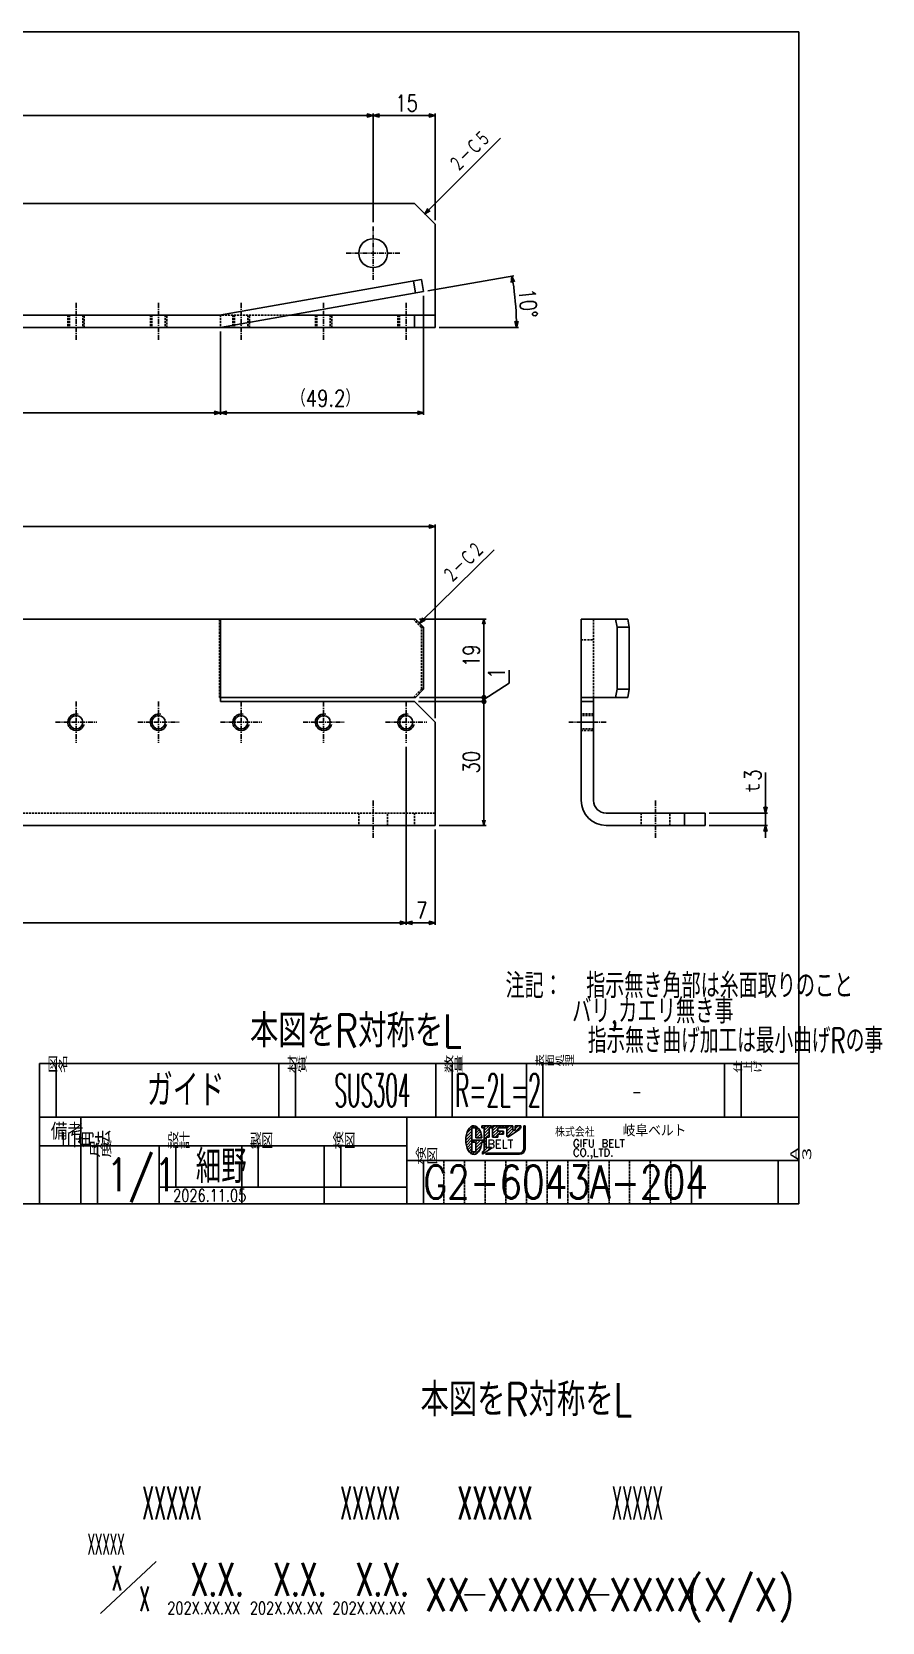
# Model space of a CAD drawing. Extents: x -24 to 403, y -193 to 192.
# Drawn here: x 197.3 to 403.4, y -193.1 to 192.3 of the extents above; entities that cross this region are included whole.
import ezdxf

# ---------------------------------------------------------------- set-up
doc = ezdxf.new("R2010")
doc.units = 0
doc.header["$LTSCALE"] = 0.03865
for name, pattern in [('CENTER', [50.8, 31.75, -6.35, 6.35, -6.35]), ('DASHED', [19.05, 12.7, -6.35]), ('HIDDEN', [9.525, 6.35, -3.175])]:
    doc.linetypes.add(name, pattern=pattern)
doc.layers.get('0').update_dxf_attribs({"linetype": 'CONTINUOUS'})
doc.layers.get('DEFPOINTS').update_dxf_attribs({"linetype": 'CONTINUOUS'})
doc.layers.add('NOLAYERNAME_001', color=7, linetype='CONTINUOUS')
doc.styles.add('_STANDARD', font='txt', dxfattribs={"bigfont": '@extfont2'})
doc.styles.get("Standard").update_dxf_attribs({"font": 'txt', "bigfont": 'extfont2'})
doc.dimstyles.get("Standard").update_dxf_attribs({"dimtxt": 2.5, "dimasz": 2.5, "dimexe": 1.25, "dimexo": 0.625, "dimtad": 1, "dimcen": 2.5, "dimazin": 3, "dimtfac": 1, "dimtmove": 0, "dimatfit": 3})

# ---------------------------------------------------------------- blocks, each defined once
blk = doc.blocks.new('_OPEN30')
at = {"color": 0, "linetype": 'BYBLOCK'}
for p, q in [((-1, 0.267949), (0, 0)), ((0, 0), (-1, -0.267949)), ((0, 0), (-1, 0))]:
    blk.add_line(p, q, dxfattribs=at)
blk = doc.blocks.new('*D41')
at = {"layer": 'DEFPOINTS', "color": 0}
for p in [(288, 20), (295, 0), (288, -23.62)]:
    blk.add_point(p, dxfattribs=at)
at = {"layer": 'NOLAYERNAME_001', "color": 0, "linetype": 'CONTINUOUS'}
for p, q in [((288, 19), (288, -24.12)), ((295, -1), (295, -24.12)), ((293.5, -23.62), (289.5, -23.62))]:
    blk.add_line(p, q, dxfattribs=at)
at = {"layer": 'NOLAYERNAME_001', "color": 0, "xscale": 1.5, "yscale": 1.5, "zscale": 1.5, "rotation": 180}
blk.add_blockref('_OPEN30', (288, -23.62), dxfattribs=at)
at = {"layer": 'NOLAYERNAME_001', "color": 0, "xscale": 1.5, "yscale": 1.5, "zscale": 1.5}
blk.add_blockref('_OPEN30', (295, -23.62), dxfattribs=at)
at = {"layer": 'NOLAYERNAME_001', "color": 104, "linetype": 'CONTINUOUS', "width": 0.8}
blk.add_text('7', height=4, dxfattribs=at).set_placement((290.43, -22.59))
blk = doc.blocks.new('*D42')
at = {"layer": 'DEFPOINTS', "color": 0}
for p in [(8, 20), (288, 20), (8, -23.62)]:
    blk.add_point(p, dxfattribs=at)
at = {"layer": 'NOLAYERNAME_001', "color": 0, "linetype": 'CONTINUOUS'}
for p, q in [((8, 19), (8, -24.12)), ((288, 19), (288, -24.12)), ((286.5, -23.62), (9.5, -23.62))]:
    blk.add_line(p, q, dxfattribs=at)
at = {"layer": 'NOLAYERNAME_001', "color": 0, "xscale": 1.5, "yscale": 1.5, "zscale": 1.5, "rotation": 180}
blk.add_blockref('_OPEN30', (8, -23.62), dxfattribs=at)
at = {"layer": 'NOLAYERNAME_001', "color": 0, "xscale": 1.5, "yscale": 1.5, "zscale": 1.5}
blk.add_blockref('_OPEN30', (288, -23.62), dxfattribs=at)
at = {"layer": 'NOLAYERNAME_001', "color": 104, "linetype": 'CONTINUOUS', "width": 0.8}
blk.add_text('Ｐ20ｘ14＝280', height=4, dxfattribs=at).set_placement((134.4, -22.53))
blk = doc.blocks.new('*D45')
at = {"layer": 'DEFPOINTS', "color": 0}
for p in [(0, 72.44), (0, 45), (295, 25)]:
    blk.add_point(p, dxfattribs=at)
at = {"layer": 'NOLAYERNAME_001', "color": 0, "linetype": 'CONTINUOUS'}
for p, q in [((0, 46), (0, 72.94)), ((293.5, 72.44), (1.5, 72.44)), ((295, 26), (295, 72.94))]:
    blk.add_line(p, q, dxfattribs=at)
at = {"layer": 'NOLAYERNAME_001', "color": 0, "xscale": 1.5, "yscale": 1.5, "zscale": 1.5, "rotation": 180}
blk.add_blockref('_OPEN30', (0, 72.44), dxfattribs=at)
at = {"layer": 'NOLAYERNAME_001', "color": 0, "xscale": 1.5, "yscale": 1.5, "zscale": 1.5}
blk.add_blockref('_OPEN30', (295, 72.44), dxfattribs=at)
at = {"layer": 'NOLAYERNAME_001', "color": 104, "linetype": 'CONTINUOUS', "width": 0.8}
blk.add_text('295', height=4, dxfattribs=at).set_placement((143.23, 73.48))
blk = doc.blocks.new('DIM_0002')
at = {"layer": 'NOLAYERNAME_001', "color": 1, "linetype": 'CONTINUOUS'}
blk.add_line((0, 0), (18.08, 17.81), dxfattribs=at)
blk.add_lwpolyline([(1.35, 0.77), (0, 0), (0.79, 1.34)], dxfattribs=at)
at = {"layer": 'NOLAYERNAME_001', "color": 104, "linetype": 'CONTINUOUS', "width": 0.666667}
blk.add_text('２－Ｃ２', height=4, rotation=44.5615, dxfattribs=at).set_placement((7.91, 9.19))
blk = doc.blocks.new('_DOT')
at = {"color": 0, "linetype": 'BYBLOCK'}
blk.add_line((-0.5, 0), (-1, 0), dxfattribs=at)
at = {"color": 0, "linetype": 'BYBLOCK', "const_width": 0.5}
blk.add_lwpolyline([(-0.25, 0, 1), (0.25, 0, 1)], format="xyb", close=True, dxfattribs=at)
blk = doc.blocks.new('*D52')
at = {"layer": 'DEFPOINTS', "color": 0}
for p in [(290.27, 31), (290, 30), (306.85, 30)]:
    blk.add_point(p, dxfattribs=at)
at = {"layer": 'NOLAYERNAME_001', "color": 0, "linetype": 'CONTINUOUS'}
for p, q in [((312.94, 37.59), (312.94, 34.5)), ((291.27, 31), (307.35, 31)), ((312.94, 34.5), (306.85, 30.5)), ((306.85, 32), (306.85, 33)), ((306.85, 31), (306.85, 30)), ((291, 30), (307.35, 30)), ((306.85, 29), (306.85, 28))]:
    blk.add_line(p, q, dxfattribs=at)
at = {"layer": 'NOLAYERNAME_001', "color": 0}
for p, rotation in [((306.85, 31), 270), ((306.85, 30), 90)]:
    blk.add_blockref('_DOT', p, dxfattribs=dict(at, rotation=rotation))
at = {"layer": 'NOLAYERNAME_001', "color": 104, "linetype": 'CONTINUOUS', "width": 0.8}
blk.add_text('1', height=4, rotation=90, dxfattribs=at).set_placement((311.89, 35.51))
blk = doc.blocks.new('*D53')
at = {"layer": 'DEFPOINTS', "color": 0}
for p in [(290.27, 50), (290.27, 31), (306.85, 31)]:
    blk.add_point(p, dxfattribs=at)
at = {"layer": 'NOLAYERNAME_001', "color": 0, "linetype": 'CONTINUOUS'}
for p, q in [((291.27, 50), (307.35, 50)), ((306.85, 48.75), (306.85, 32.25)), ((291.27, 31), (307.35, 31))]:
    blk.add_line(p, q, dxfattribs=at)
at = {"layer": 'NOLAYERNAME_001', "color": 0, "xscale": 1.25, "yscale": 1.25, "zscale": 1.25}
for name, p, rotation in [('_OPEN30', (306.85, 50), 90), ('_DOT', (306.85, 31), 270)]:
    blk.add_blockref(name, p, dxfattribs=dict(at, rotation=rotation))
at = {"layer": 'NOLAYERNAME_001', "color": 104, "linetype": 'CONTINUOUS', "width": 0.8}
blk.add_text('19', height=4, rotation=90, dxfattribs=at).set_placement((305.81, 38.37))
blk = doc.blocks.new('*D54')
at = {"layer": 'DEFPOINTS', "color": 0}
for p in [(290, 30), (295, 0), (306.85, 0)]:
    blk.add_point(p, dxfattribs=at)
at = {"layer": 'NOLAYERNAME_001', "color": 0, "linetype": 'CONTINUOUS'}
for p, q in [((291, 30), (307.35, 30)), ((306.85, 28.75), (306.85, 1.25)), ((296, 0), (307.35, 0))]:
    blk.add_line(p, q, dxfattribs=at)
at = {"layer": 'NOLAYERNAME_001', "color": 0, "xscale": 1.25, "yscale": 1.25, "zscale": 1.25}
for name, p, rotation in [('_DOT', (306.85, 30), 90), ('_OPEN30', (306.85, 0), 270)]:
    blk.add_blockref(name, p, dxfattribs=dict(at, rotation=rotation))
at = {"layer": 'NOLAYERNAME_001', "color": 104, "linetype": 'CONTINUOUS', "width": 0.8}
blk.add_text('30', height=4, rotation=90, dxfattribs=at).set_placement((305.81, 12.6))
blk = doc.blocks.new('JZB_0020')
at = {"layer": 'NOLAYERNAME_001', "color": 1, "linetype": 'CENTER'}
for p, q in [((5, 10), (5, 0)), ((0, 5), (10, 5))]:
    blk.add_line(p, q, dxfattribs=at)
at = {"layer": 'NOLAYERNAME_001', "color": 8, "linetype": 'CONTINUOUS'}
blk.add_circle((5, 5), 1.62, dxfattribs=at)
blk.add_arc((5, 5), 2, 75, 345, dxfattribs=at)
blk = doc.blocks.new('JZB_0021')
at = {"layer": 'NOLAYERNAME_001', "color": 1, "linetype": 'CENTER'}
for p, q in [((5, 10), (5, 0)), ((0, 5), (10, 5))]:
    blk.add_line(p, q, dxfattribs=at)
at = {"layer": 'NOLAYERNAME_001', "color": 8, "linetype": 'CONTINUOUS'}
blk.add_circle((5, 5), 1.62, dxfattribs=at)
blk.add_arc((5, 5), 2, 75, 345, dxfattribs=at)
blk = doc.blocks.new('JZB_0022')
at = {"layer": 'NOLAYERNAME_001', "color": 1, "linetype": 'CENTER'}
for p, q in [((5, 10), (5, 0)), ((0, 5), (10, 5))]:
    blk.add_line(p, q, dxfattribs=at)
at = {"layer": 'NOLAYERNAME_001', "color": 8, "linetype": 'CONTINUOUS'}
blk.add_circle((5, 5), 1.62, dxfattribs=at)
blk.add_arc((5, 5), 2, 75, 345, dxfattribs=at)
blk = doc.blocks.new('JZB_0023')
at = {"layer": 'NOLAYERNAME_001', "color": 1, "linetype": 'CENTER'}
for p, q in [((5, 10), (5, 0)), ((0, 5), (10, 5))]:
    blk.add_line(p, q, dxfattribs=at)
at = {"layer": 'NOLAYERNAME_001', "color": 8, "linetype": 'CONTINUOUS'}
blk.add_circle((5, 5), 1.62, dxfattribs=at)
blk.add_arc((5, 5), 2, 75, 345, dxfattribs=at)
blk = doc.blocks.new('JZB_0024')
at = {"layer": 'NOLAYERNAME_001', "color": 1, "linetype": 'CENTER'}
for p, q in [((5, 10), (5, 0)), ((0, 5), (10, 5))]:
    blk.add_line(p, q, dxfattribs=at)
at = {"layer": 'NOLAYERNAME_001', "color": 8, "linetype": 'CONTINUOUS'}
blk.add_circle((5, 5), 1.62, dxfattribs=at)
blk.add_arc((5, 5), 2, 75, 345, dxfattribs=at)
blk = doc.blocks.new('JZB_0035')
at = {"layer": 'NOLAYERNAME_001', "color": 1, "linetype": 'CENTER'}
blk.add_line((3.5, 9), (3.5, 0), dxfattribs=at)
at = {"layer": 'NOLAYERNAME_001', "color": 8, "linetype": 'DASHED'}
for p, q in [((0, 6), (0, 3)), ((7, 3), (7, 6))]:
    blk.add_line(p, q, dxfattribs=at)
blk = doc.blocks.new('*D55')
at = {"layer": 'DEFPOINTS', "color": 0}
for p in [(0, 120.68), (243, 120.68), (0, 100)]:
    blk.add_point(p, dxfattribs=at)
at = {"layer": 'NOLAYERNAME_001', "color": 0, "linetype": 'CONTINUOUS'}
for p, q in [((0, 119.68), (0, 99.5)), ((243, 119.68), (243, 99.5)), ((241.5, 100), (1.5, 100))]:
    blk.add_line(p, q, dxfattribs=at)
at = {"layer": 'NOLAYERNAME_001', "color": 0, "xscale": 1.5, "yscale": 1.5, "zscale": 1.5, "rotation": 180}
blk.add_blockref('_OPEN30', (0, 100), dxfattribs=at)
at = {"layer": 'NOLAYERNAME_001', "color": 0, "xscale": 1.5, "yscale": 1.5, "zscale": 1.5}
blk.add_blockref('_OPEN30', (243, 100), dxfattribs=at)
at = {"layer": 'NOLAYERNAME_001', "color": 104, "linetype": 'CONTINUOUS', "width": 0.8}
blk.add_text('243', height=4, dxfattribs=at).set_placement((117.23, 101.09))
blk = doc.blocks.new('*D57')
at = {"layer": 'DEFPOINTS', "color": 0}
for p in [(292.24, 129.36), (243, 120.68), (243, 100)]:
    blk.add_point(p, dxfattribs=at)
at = {"layer": 'NOLAYERNAME_001', "color": 0, "linetype": 'CONTINUOUS'}
for p, q in [((292.24, 128.36), (292.24, 99.5)), ((243, 119.68), (243, 99.5)), ((290.74, 100), (244.5, 100))]:
    blk.add_line(p, q, dxfattribs=at)
at = {"layer": 'NOLAYERNAME_001', "color": 0, "xscale": 1.5, "yscale": 1.5, "zscale": 1.5, "rotation": 180}
blk.add_blockref('_OPEN30', (243, 100), dxfattribs=at)
at = {"layer": 'NOLAYERNAME_001', "color": 0, "xscale": 1.5, "yscale": 1.5, "zscale": 1.5}
blk.add_blockref('_OPEN30', (292.24, 100), dxfattribs=at)
at = {"layer": 'NOLAYERNAME_001', "color": 104, "linetype": 'CONTINUOUS', "width": 0.8}
blk.add_text('（49.2）', height=4, dxfattribs=at).set_placement((260.15, 101.5))
blk = doc.blocks.new('*D58')
at = {"layer": 'DEFPOINTS', "color": 0}
for p in [(292.14, 129.34), (292.24, 129.36), (314.61, 124.85), (294.9, 120.68), (295, 120.68)]:
    blk.add_point(p, dxfattribs=at)
at = {"layer": 'NOLAYERNAME_001', "color": 0, "linetype": 'CONTINUOUS'}
for p, q in [((293.23, 129.53), (314.13, 133.22)), ((296, 120.68), (315.23, 120.68))]:
    blk.add_line(p, q, dxfattribs=at)
blk.add_arc((243, 120.68), 71.73, 1.1982, 8.8018, dxfattribs=at)
at = {"layer": 'NOLAYERNAME_001', "color": 0, "xscale": 1.5, "yscale": 1.5, "zscale": 1.5}
for p, rotation in [((313.64, 133.13), 99.40090629429494), ((314.73, 120.68), 270.5990937057059)]:
    blk.add_blockref('_OPEN30', p, dxfattribs=dict(at, rotation=rotation))
at = {"layer": 'NOLAYERNAME_001', "color": 104, "linetype": 'CONTINUOUS', "width": 0.8}
blk.add_text('10°', height=4, rotation=275, dxfattribs=at).set_placement((315.25, 129.94))
blk = doc.blocks.new('DIM_0003')
at = {"layer": 'NOLAYERNAME_001', "color": 1, "linetype": 'CONTINUOUS'}
blk.add_line((0, 0), (18.35, 18.35), dxfattribs=at)
blk.add_lwpolyline([(1.34, 0.78), (0, 0), (0.78, 1.34)], dxfattribs=at)
at = {"layer": 'NOLAYERNAME_001', "color": 104, "linetype": 'CONTINUOUS', "width": 0.666667}
blk.add_text('２－Ｃ５', height=4, rotation=45, dxfattribs=at).set_placement((8.24, 9.65))
blk = doc.blocks.new('*D63')
at = {"layer": 'DEFPOINTS', "color": 0}
for p in [(15, 172), (15, 145.18), (280, 145.18)]:
    blk.add_point(p, dxfattribs=at)
at = {"layer": 'NOLAYERNAME_001', "color": 0, "linetype": 'CONTINUOUS'}
for p, q in [((15, 146.18), (15, 172.5)), ((278.5, 172), (16.5, 172)), ((280, 146.18), (280, 172.5))]:
    blk.add_line(p, q, dxfattribs=at)
at = {"layer": 'NOLAYERNAME_001', "color": 0, "xscale": 1.5, "yscale": 1.5, "zscale": 1.5, "rotation": 180}
blk.add_blockref('_OPEN30', (15, 172), dxfattribs=at)
at = {"layer": 'NOLAYERNAME_001', "color": 0, "xscale": 1.5, "yscale": 1.5, "zscale": 1.5}
blk.add_blockref('_OPEN30', (280, 172), dxfattribs=at)
at = {"layer": 'NOLAYERNAME_001', "color": 104, "linetype": 'CONTINUOUS', "width": 0.8}
blk.add_text('265', height=4, dxfattribs=at).set_placement((143.23, 173.04))
blk = doc.blocks.new('*D64')
at = {"layer": 'DEFPOINTS', "color": 0}
for p in [(280, 172), (280, 145.18), (295, 145.68)]:
    blk.add_point(p, dxfattribs=at)
at = {"layer": 'NOLAYERNAME_001', "color": 0, "linetype": 'CONTINUOUS'}
for p, q in [((280, 146.18), (280, 172.5)), ((293.5, 172), (281.5, 172)), ((295, 146.68), (295, 172.5))]:
    blk.add_line(p, q, dxfattribs=at)
at = {"layer": 'NOLAYERNAME_001', "color": 0, "xscale": 1.5, "yscale": 1.5, "zscale": 1.5, "rotation": 180}
blk.add_blockref('_OPEN30', (280, 172), dxfattribs=at)
at = {"layer": 'NOLAYERNAME_001', "color": 0, "xscale": 1.5, "yscale": 1.5, "zscale": 1.5}
blk.add_blockref('_OPEN30', (295, 172), dxfattribs=at)
at = {"layer": 'NOLAYERNAME_001', "color": 104, "linetype": 'CONTINUOUS', "width": 0.8}
blk.add_text('15', height=4, dxfattribs=at).set_placement((285.37, 173.04))
blk = doc.blocks.new('JZB_0003')
at = {"layer": 'NOLAYERNAME_001', "color": 1, "linetype": 'CENTER'}
blk.add_line((2, 9), (2, 0), dxfattribs=at)
at = {"layer": 'NOLAYERNAME_001', "color": 8, "linetype": 'DASHED'}
for p, q in [((0, 6), (0, 3)), ((0.38, 6), (0.38, 3))]:
    blk.add_line(p, q, dxfattribs=at)
blk = doc.blocks.new('JZB_0004')
at = {"layer": 'NOLAYERNAME_001', "color": 1, "linetype": 'CENTER'}
blk.add_line((2, 9), (2, 0), dxfattribs=at)
at = {"layer": 'NOLAYERNAME_001', "color": 8, "linetype": 'DASHED'}
for p, q in [((0, 6), (0, 3)), ((0.38, 6), (0.38, 3)), ((3.62, 6), (3.62, 3)), ((4, 3), (4, 6))]:
    blk.add_line(p, q, dxfattribs=at)
blk = doc.blocks.new('JZB_0005')
at = {"layer": 'NOLAYERNAME_001', "color": 1, "linetype": 'CENTER'}
blk.add_line((2, 9), (2, 0), dxfattribs=at)
at = {"layer": 'NOLAYERNAME_001', "color": 8, "linetype": 'DASHED'}
for p, q in [((0, 6), (0, 3)), ((0.38, 6), (0.38, 3)), ((3.62, 6), (3.62, 3)), ((4, 3), (4, 6))]:
    blk.add_line(p, q, dxfattribs=at)
blk = doc.blocks.new('JZB_0006')
at = {"layer": 'NOLAYERNAME_001', "color": 1, "linetype": 'CENTER'}
blk.add_line((2, 9), (2, 0), dxfattribs=at)
at = {"layer": 'NOLAYERNAME_001', "color": 8, "linetype": 'DASHED'}
for p, q in [((0, 6), (0, 3)), ((0.38, 6), (0.38, 3)), ((3.62, 6), (3.62, 3)), ((4, 3), (4, 6))]:
    blk.add_line(p, q, dxfattribs=at)
blk = doc.blocks.new('JZB_0007')
at = {"layer": 'NOLAYERNAME_001', "color": 1, "linetype": 'CENTER'}
blk.add_line((2, 9), (2, 0), dxfattribs=at)
at = {"layer": 'NOLAYERNAME_001', "color": 8, "linetype": 'DASHED'}
for p, q in [((0, 6), (0, 3)), ((0.38, 6), (0.38, 3)), ((3.62, 6), (3.62, 3)), ((4, 3), (4, 6))]:
    blk.add_line(p, q, dxfattribs=at)
blk = doc.blocks.new('JZB_0018')
at = {"layer": 'NOLAYERNAME_001', "color": 1, "linetype": 'CENTER'}
for p, q in [((6.5, 13), (6.5, 0)), ((0, 6.5), (13, 6.5))]:
    blk.add_line(p, q, dxfattribs=at)
at = {"layer": 'NOLAYERNAME_001', "color": 8, "linetype": 'CONTINUOUS'}
blk.add_circle((6.5, 6.5), 3.5, dxfattribs=at)
blk = doc.blocks.new('*D65')
at = {"layer": 'DEFPOINTS', "color": 0}
for p in [(360.44, 3), (375.08, 3), (360.44, 0)]:
    blk.add_point(p, dxfattribs=at)
at = {"layer": 'NOLAYERNAME_001', "color": 0, "linetype": 'CONTINUOUS'}
for p, q in [((375.08, 3), (375.08, 12.8)), ((375.08, 4.5), (375.08, 6)), ((361.44, 3), (375.58, 3)), ((375.08, 0), (375.08, 3)), ((361.44, 0), (375.58, 0)), ((375.08, -1.5), (375.08, -3))]:
    blk.add_line(p, q, dxfattribs=at)
at = {"layer": 'NOLAYERNAME_001', "color": 0, "xscale": 1.5, "yscale": 1.5, "zscale": 1.5}
for p, rotation in [((375.08, 3), 270), ((375.08, 0), 90)]:
    blk.add_blockref('_OPEN30', p, dxfattribs=dict(at, rotation=rotation))
at = {"layer": 'NOLAYERNAME_001', "color": 104, "linetype": 'CONTINUOUS', "width": 0.8}
blk.add_text('ｔ3', height=4, rotation=90, dxfattribs=at).set_placement((374.04, 7.3))
blk = doc.blocks.new('JZB_0037')
at = {"layer": 'NOLAYERNAME_001', "color": 8, "linetype": 'DASHED'}
for p, q in [((6, 4), (3, 4)), ((6, 3.62), (3, 3.62)), ((6, 0.38), (3, 0.38)), ((3, 0), (6, 0))]:
    blk.add_line(p, q, dxfattribs=at)
at = {"layer": 'NOLAYERNAME_001', "color": 1, "linetype": 'CENTER'}
blk.add_line((9, 2), (0, 2), dxfattribs=at)
blk = doc.blocks.new('JZB_0038')
at = {"layer": 'NOLAYERNAME_001', "color": 1, "linetype": 'CENTER'}
blk.add_line((3.5, 9), (3.5, 0), dxfattribs=at)
at = {"layer": 'NOLAYERNAME_001', "color": 8, "linetype": 'DASHED'}
for p, q in [((0, 6), (0, 3)), ((7, 3), (7, 6))]:
    blk.add_line(p, q, dxfattribs=at)
blk = doc.blocks.new('JZB_0001')
at = {"layer": 'NOLAYERNAME_001', "color": 104, "linetype": 'CONTINUOUS'}
for s, height, width, p in [('ガイド', 8, 0.711111, (15.52, 23)), ('SUS304', 8, 0.438857, (60.97, 23)), ('R=2L=2', 8, 0.466667, (90.26, 23)), ('-', 8, 0.27, (133.03, 23)), ('-', 5, 0.315, (0, 14.5)), ('1/1', 8, 0.801784, (5.65, 2.5)), ('細野', 8, 0.7, (27.35, 4.5)), ('G2-6043A-204', 8, 0.801784, (82.5, 0.75)), ('2026.11.05', 3, 0.766131, (21.86, 0))]:
    blk.add_text(s, height=height, dxfattribs=dict(at, width=width)).set_placement(p)
blk = doc.blocks.new('*X66')
at = {"layer": 'NOLAYERNAME_001', "color": 3, "linetype": 'CONTINUOUS'}
for s, p in [('GIFU BELT', (352.61, 113.06)), ('CO.,LTD.', (352.61, 110.81))]:
    blk.add_text(s, height=1.8, dxfattribs=at).set_placement(p)
blk = doc.blocks.new('JZB_0002')
at = {"layer": 'NOLAYERNAME_001', "color": 5, "linetype": 'CONTINUOUS'}
for p, q in [((0.35, 383.33), (0.35, 99.33)), ((407.35, 383.33), (0.35, 383.33)), ((407.35, 99.33), (407.35, 383.33)), ((110.35, 133.33), (0.35, 133.33)), ((8.35, 133.33), (8.35, 99.33)), ((24.35, 133.33), (24.35, 99.33)), ((110.35, 133.33), (110.35, 99.33)), ((223.35, 133.33), (223.35, 99.33)), ((223.35, 133.33), (407.35, 133.33)), ((227.35, 120.33), (227.35, 133.33)), ((281.35, 120.33), (281.35, 133.33)), ((285.35, 120.33), (285.35, 133.33)), ((319.35, 120.33), (319.35, 133.33)), ((323.35, 120.33), (323.35, 133.33)), ((341.35, 120.33), (341.35, 133.33)), ((345.35, 120.33), (345.35, 133.33)), ((389.35, 120.33), (389.35, 133.33)), ((393.35, 120.33), (393.35, 133.33)), ((0.35, 126.33), (110.35, 126.33)), ((223.35, 120.33), (407.35, 120.33)), ((233.35, 120.33), (233.35, 99.33)), ((312.35, 120.33), (312.35, 99.33)), ((0.35, 119.33), (110.35, 119.33)), ((0.35, 112.33), (110.35, 112.33)), ((223.35, 113.33), (312.35, 113.33)), ((237.35, 113.33), (237.35, 99.33)), ((252.35, 113.33), (252.35, 99.33)), ((256.35, 113.33), (256.35, 103.33)), ((272.35, 113.33), (272.35, 99.33)), ((276.35, 113.33), (276.35, 103.33)), ((292.35, 113.33), (292.35, 99.33)), ((296.35, 113.33), (296.35, 103.33)), ((312.35, 109.83), (407.35, 109.83)), ((316.35, 109.83), (316.35, 99.33)), ((381.35, 109.83), (381.35, 99.33)), ((402.35, 109.83), (402.35, 99.33)), ((0.35, 105.33), (110.35, 105.33)), ((252.35, 103.33), (312.35, 103.33)), ((0.35, 99.33), (407.35, 99.33)), ((238.09, 0), (251.62, 12.6)), ((326.35, 4.58), (331.35, 4.58)), ((356.35, 4.58), (361.35, 4.58))]:
    blk.add_line(p, q, dxfattribs=at)
at = {"layer": 'NOLAYERNAME_001', "color": 13, "linetype": 'CONTINUOUS'}
for p, q in [((326.63, 114.7), (328.14, 116.21)), ((326.67, 115.45), (328.14, 116.92)), ((326.84, 116.32), (328.14, 117.63)), ((328.14, 117.7), (328.14, 111.9)), ((329.04, 117.7), (328.14, 117.7)), ((328.22, 117.7), (328.74, 118.22)), ((328.93, 117.7), (329.24, 118.01)), ((329.04, 115.28), (329.04, 117.7)), ((329.04, 117.1), (329.62, 117.68)), ((329.04, 116.39), (329.92, 117.27)), ((329.04, 115.69), (330.15, 116.8)), ((329.33, 115.28), (330.33, 116.28)), ((330.04, 115.28), (330.46, 115.69)), ((330.53, 118.23), (332.89, 118.23)), ((330.53, 117.7), (330.53, 118.23)), ((330.53, 117.89), (330.87, 118.23)), ((331.12, 117.7), (330.53, 117.7)), ((331.05, 117.7), (331.58, 118.23)), ((331.12, 117.06), (332.28, 118.23)), ((331.12, 112.18), (331.12, 117.7)), ((331.12, 116.35), (332.28, 117.52)), ((331.12, 115.65), (332.28, 116.81)), ((331.61, 115.43), (332.28, 116.1)), ((332.89, 117.7), (332.28, 117.7)), ((332.28, 117.7), (332.28, 115.43)), ((332.46, 117.7), (332.89, 118.13)), ((332.89, 118.23), (332.89, 117.7)), ((333.14, 118.23), (333.14, 115.43)), ((336.6, 118.23), (333.14, 118.23)), ((333.14, 116.96), (334.41, 118.23)), ((333.14, 117.67), (333.7, 118.23)), ((333.14, 116.25), (334.37, 117.49)), ((333.14, 115.55), (334.53, 116.94)), ((333.73, 115.43), (334.37, 116.08)), ((334.37, 117.7), (336.6, 117.7)), ((334.37, 116.94), (334.37, 117.7)), ((335.79, 116.94), (334.37, 116.94)), ((334.37, 116.21), (335.79, 116.21)), ((334.37, 115.43), (334.37, 116.21)), ((334.51, 116.21), (335.24, 116.94)), ((334.58, 117.7), (335.11, 118.23)), ((335.22, 116.21), (335.79, 116.78)), ((335.29, 117.7), (335.82, 118.23)), ((335.79, 116.21), (335.79, 116.94)), ((336, 117.7), (336.53, 118.23)), ((336.6, 118.23), (336.6, 115.74)), ((338.01, 118.23), (336.6, 118.23)), ((336.6, 118.23), (336.6, 117.7)), ((336.6, 117.7), (336.6, 118.23)), ((336.6, 117.7), (336.6, 118.23)), ((336.6, 116.89), (337.94, 118.23)), ((336.6, 117.59), (337.23, 118.23)), ((336.6, 116.18), (338.01, 117.6)), ((336.68, 115.56), (338.26, 117.13)), ((336.97, 115.54), (339.63, 117.33)), ((338.01, 117.29), (338.01, 118.23)), ((338.44, 117.13), (338.17, 117.13)), ((338.2, 116.37), (339.98, 118.15)), ((338.6, 118.23), (338.6, 117.29)), ((339.98, 118.23), (338.6, 118.23)), ((338.6, 117.47), (339.36, 118.23)), ((338.6, 118.18), (338.65, 118.23)), ((339.98, 117.99), (339.98, 118.23)), ((340.71, 118.23), (340.71, 112.7)), ((341.01, 118.23), (340.71, 118.23)), ((340.71, 118.17), (340.77, 118.23)), ((340.71, 117.46), (341.01, 117.76)), ((340.71, 116.75), (341.01, 117.05)), ((340.71, 116.05), (341.01, 116.35)), ((340.71, 115.34), (341.01, 115.64)), ((341.01, 112.66), (341.01, 118.23)), ((326.68, 114.04), (328.14, 115.5)), ((326.78, 113.43), (328.14, 114.8)), ((326.94, 112.89), (328.14, 114.09)), ((327.16, 112.39), (328.14, 113.38)), ((327.43, 111.96), (328.14, 112.68)), ((327.78, 111.6), (328.14, 111.97)), ((328.14, 111.9), (329.04, 111.9)), ((328.23, 111.34), (328.79, 111.9)), ((328.34, 114.75), (331.05, 114.75)), ((328.34, 114.23), (328.34, 114.75)), ((328.34, 114.28), (328.81, 114.75)), ((329.04, 114.23), (328.34, 114.23)), ((328.94, 111.35), (330.05, 112.46)), ((328.99, 114.23), (329.51, 114.75)), ((330.52, 115.28), (329.04, 115.28)), ((329.04, 112.86), (330.93, 114.75)), ((329.04, 113.57), (330.22, 114.75)), ((329.04, 111.9), (329.04, 114.23)), ((329.04, 112.15), (330.41, 113.53)), ((331.05, 114.23), (330.52, 114.23)), ((330.7, 111.7), (331.92, 112.92)), ((332.89, 112.77), (330.7, 111.3)), ((330.7, 111.9), (331.12, 112.18)), ((330.7, 111.3), (330.7, 111.9)), ((331.05, 114.75), (331.05, 114.23)), ((331.12, 114.94), (331.6, 115.43)), ((331.12, 114.23), (331.6, 114.72)), ((331.12, 113.53), (331.6, 114.01)), ((331.12, 112.82), (331.6, 113.3)), ((331.6, 115.43), (331.6, 112.92)), ((332.28, 115.43), (331.6, 115.43)), ((331.6, 112.92), (332.28, 112.92)), ((331.64, 111.93), (332.63, 112.92)), ((332.28, 112.92), (332.89, 112.92)), ((332.89, 112.92), (332.89, 112.77)), ((334.37, 115.43), (333.14, 115.43)), ((340.69, 112.49), (341.01, 112.81)), ((340.71, 114.63), (341.01, 114.93)), ((340.71, 113.93), (341.01, 114.23)), ((340.71, 113.22), (341.01, 113.52)), ((331.89, 111.6), (331.44, 111.3)), ((331.44, 111.3), (339.65, 111.3)), ((331.72, 111.3), (332.02, 111.6)), ((339.61, 111.6), (331.89, 111.6)), ((332.42, 111.3), (332.72, 111.6)), ((333.13, 111.3), (333.43, 111.6)), ((333.84, 111.3), (334.14, 111.6)), ((334.55, 111.3), (334.85, 111.6)), ((335.25, 111.3), (335.55, 111.6)), ((335.96, 111.3), (336.26, 111.6)), ((336.67, 111.3), (336.97, 111.6)), ((337.37, 111.3), (337.67, 111.6)), ((338.08, 111.3), (338.38, 111.6)), ((338.79, 111.3), (339.09, 111.6)), ((339.5, 111.3), (339.82, 111.62)), ((340.56, 111.66), (340.65, 111.75))]:
    blk.add_line(p, q, dxfattribs=at)
at = {"layer": 'NOLAYERNAME_001', "color": 5, "linetype": 'HIDDEN'}
for p, q in [((321.35, 109.83), (321.35, 99.33)), ((326.35, 109.83), (326.35, 99.33)), ((331.35, 109.83), (331.35, 99.33)), ((336.35, 109.83), (336.35, 99.33)), ((341.35, 109.83), (341.35, 99.33)), ((346.35, 109.83), (346.35, 99.33)), ((351.35, 109.83), (351.35, 99.33)), ((356.35, 109.83), (356.35, 99.33)), ((361.35, 109.83), (361.35, 99.33)), ((366.35, 109.83), (366.35, 99.33)), ((371.35, 109.83), (371.35, 99.33)), ((376.35, 109.83), (376.35, 99.33))]:
    blk.add_line(p, q, dxfattribs=at)
at = {"layer": 'NOLAYERNAME_001', "color": 13, "linetype": 'CONTINUOUS'}
blk.add_lwpolyline([(330.52, 115.28), (330.42, 115.95), (330.25, 116.57), (330.01, 117.12), (329.72, 117.58), (329.38, 117.92), (329.01, 118.14), (328.63, 118.23), (328.24, 118.18), (327.87, 117.99), (327.52, 117.67), (327.21, 117.24), (326.96, 116.71), (326.78, 116.1), (326.66, 115.44), (326.63, 114.75), (326.66, 114.06), (326.78, 113.4), (326.97, 112.79), (327.22, 112.26), (327.52, 111.83), (327.87, 111.51), (328.24, 111.33), (328.63, 111.27), (329.02, 111.36), (329.39, 111.58), (329.72, 111.93), (330.02, 112.38), (330.25, 112.94), (330.42, 113.56), (330.52, 114.23)], dxfattribs=at)
for centre, radius, start, end in [((336.84, 115.74), 0.24, 180, 314.8253), ((338.17, 117.29), 0.16, 180, 270), ((338.44, 117.29), 0.16, 270, 0), ((339.18, 117.99), 0.8, 303.9226, 0), ((339.61, 112.7), 1.1, 270, 0), ((339.65, 112.66), 1.36, 270, 0)]:
    blk.add_arc(centre, radius, start, end, dxfattribs=at)
at = {"layer": 'NOLAYERNAME_001', "color": 3}
blk.add_blockref('*X66', (0, 0), dxfattribs=at)
at = {"layer": 'NOLAYERNAME_001', "color": 3, "style": '_STANDARD'}
for s, height, width, p in [('図名', 3.75, 0.533333, (225.35, 131.15)), ('材質', 3.75, 0.533333, (283.35, 131.15)), ('数量', 3.75, 0.533333, (321.35, 131.15)), ('表面処理', 2.5, 0.8, (343.35, 132.71)), ('仕上げ', 2.5, 0.8, (391.35, 131.21)), ('設計', 3.75, 0.666667, (254.35, 112.65)), ('製図', 3.75, 0.666667, (274.35, 112.65)), ('検図', 3.75, 0.666667, (294.35, 112.65)), ('尺度', 3.75, 0.666667, (235.35, 110.65)), ('検図', 3.75, 0.666667, (314.35, 108.9)), ('Ａ３', 4, 0.666667, (404.85, 109.18))]:
    blk.add_text(s, height=height, dxfattribs=dict(at, width=width)).set_placement(p)
at = {"layer": 'NOLAYERNAME_001', "color": 1, "linetype": 'CONTINUOUS'}
for p in [(2.78, 125.48), (2.78, 118.48), (2.78, 111.48), (2.78, 104.48)]:
    blk.add_text('△', height=6, dxfattribs=at).set_placement(p)
at = {"layer": 'NOLAYERNAME_001', "color": 3, "linetype": 'CONTINUOUS'}
for s, height, width, p in [('4', 3, 0.5, (3.85, 127.75)), ('3', 3, 0.5, (3.85, 120.75)), ('2', 3, 0.5, (3.85, 113.75)), ('備考', 4, 0.912871, (226.05, 114.83)), ('1', 3, 0.75, (3.98, 106.75)), ('符号', 4, 0.724569, (2.24, 100.33)), ('年月日', 4, 0.724569, (12.85, 100.33)), ('理由', 4, 0.724569, (53.27, 100.33))]:
    blk.add_text(s, height=height, dxfattribs=dict(at, width=width)).set_placement(p)
at = {"layer": 'NOLAYERNAME_001', "color": 3, "style": '_STANDARD'}
blk.add_text('三角法', height=3.75, dxfattribs=at).set_placement((228.35, 112.9))
at = {"layer": 'NOLAYERNAME_001', "color": 3, "linetype": 'CONTINUOUS'}
for s, height, p in [('株式会社', 2, (348.27, 115.59)), ('岐阜ベルト', 2.8, (364.68, 115.66)), ('BELT', 2, (331.89, 112.79))]:
    blk.add_text(s, height=height, dxfattribs=at).set_placement(p)

msp = doc.modelspace()

# ---------------------------------------------------------------- linework, layer by layer
at = {"layer": 'NOLAYERNAME_001', "color": 5, "linetype": 'CONTINUOUS'}
msp.add_line((383.163, 192.319), (-23.837, 192.319), dxfattribs=at)
at = {"layer": 'NOLAYERNAME_001', "color": 8, "linetype": 'CONTINUOUS'}
for p, q in [((290, 150.676), (5, 150.676)), ((295, 145.676), (290, 150.676)), ((295, 145.676), (295, 120.676)), ((242.738, 123.676), (291.719, 132.313)), ((290.271, 129.012), (289.75, 131.966)), ((291.719, 132.313), (292.24, 129.359)), ((292.24, 129.359), (243, 120.676)), ((0, 123.676), (242.738, 123.676)), ((260.014, 123.676), (295, 123.676)), ((290, 120.676), (290, 123.676)), ((295, 120.676), (0, 120.676)), ((290.271, 50), (5, 50)), ((243, 30), (243, 50)), ((292.24, 48), (290.271, 50)), ((292.24, 33), (292.24, 48)), ((341.728, 50), (330.439, 50)), ((330.439, 6), (330.439, 50)), ((339.121, 48), (338.774, 50)), ((339.121, 33), (339.121, 48)), ((342.075, 48), (339.121, 48)), ((341.728, 50), (342.075, 48)), ((342.075, 33), (342.075, 48)), ((243, 31), (290.271, 31)), ((290.271, 31), (292.24, 33)), ((330.439, 31), (341.728, 31)), ((333.439, 6), (333.439, 31)), ((338.774, 31), (339.121, 33)), ((339.121, 33), (342.075, 33)), ((342.075, 33), (341.728, 31)), ((243, 30), (290, 30)), ((295, 25), (290, 30)), ((330.439, 30), (333.439, 30)), ((295, 0), (295, 25)), ((333.439, 25), (330.439, 25)), ((295, 0), (0, 0)), ((336.439, 3), (360.439, 3)), ((355.439, 0), (355.439, 3)), ((360.439, 3), (360.439, 0)), ((360.439, 0), (336.439, 0))]:
    msp.add_line(p, q, dxfattribs=at)
at = {"layer": 'NOLAYERNAME_001', "color": 8, "linetype": 'DASHED'}
for p, q in [((260.014, 123.676), (242.738, 123.676)), ((243, 123.676), (243, 120.676)), ((242.738, 31), (242.738, 50)), ((289.75, 50), (291.719, 48)), ((291.719, 48), (292.24, 48)), ((291.719, 33), (291.719, 48)), ((333.439, 31), (333.439, 50)), ((330.439, 45), (333.439, 45)), ((243, 31), (242.738, 31)), ((291.719, 33), (289.75, 31)), ((292.24, 33), (291.719, 33)), ((0, 3), (295, 3)), ((290, 3), (290, 0))]:
    msp.add_line(p, q, dxfattribs=at)
at = {"layer": 'NOLAYERNAME_001', "color": 8, "linetype": 'CONTINUOUS'}
for radius in [6, 3]:
    msp.add_arc((336.439, 6), radius, 180, 270, dxfattribs=at)

# ---------------------------------------------------------------- block references
at = {"layer": 'NOLAYERNAME_001'}
for name, p in [('JZB_0002', (-24.187, -191.014)), ('JZB_0018', (273.5, 132.176)), ('JZB_0007', (206, 117.676)), ('JZB_0006', (226, 117.676)), ('JZB_0005', (246, 117.676)), ('JZB_0004', (266, 117.676)), ('JZB_0003', (286, 117.676)), ('JZB_0024', (203, 20)), ('JZB_0023', (223, 20)), ('JZB_0022', (243, 20)), ('JZB_0021', (263, 20)), ('JZB_0020', (283, 20)), ('JZB_0037', (327.439, 23)), ('JZB_0035', (276.5, -3)), ('JZB_0038', (344.939, -3)), ('JZB_0001', (209.663, -91.181))]:
    msp.add_blockref(name, p, dxfattribs=at)
at = {"layer": 'NOLAYERNAME_001', "color": 1, "linetype": 'CONTINUOUS'}
for name, p in [('DIM_0003', (292.5, 148.176)), ('DIM_0002', (291.256, 49))]:
    msp.add_blockref(name, p, dxfattribs=at)

# ---------------------------------------------------------------- texts
at = {"layer": 'NOLAYERNAME_001', "color": 3, "linetype": 'CONTINUOUS'}
for s, height, width, p in [('注記：', 6, 0.7, (312.084, -41.88)), ('指示無き角部は糸面取りのこと', 6, 0.7, (331.644, -41.85)), ('バリ,カエリ無き事', 6, 0.706931, (328.227, -48.008)), ('本図をR対称をL', 8, 0.78019, (250.155, -53.797)), ('指示無き曲げ加工は最小曲げRの事', 6, 0.685263, (332.033, -55.166)), ('本図をR対称をL', 8, 0.78019, (291.474, -143.181)), ('XXXXX', 8, 0.423333, (223.954, -168.181)), ('XXXXX', 8, 0.423333, (271.954, -168.181)), ('XXXXX', 8, 0.533333, (300.341, -168.181)), ('XXXXX', 8, 0.36, (337.883, -168.181)), ('XXXXX', 5, 0.42, (210.746, -176.681)), ('X', 6, 0.5, (216.587, -185.402)), ('X.X.', 8, 0.63, (235.753, -186.681)), ('X.X.', 8, 0.63, (255.753, -186.681)), ('X.X.', 8, 0.63, (275.753, -186.681)), ('(X/X)', 8, 0.849208, (355.954, -190.431)), ('X', 6, 0.5, (223.324, -190.443)), ('XX', 8, 0.790569, (292.555, -190.431)), ('XXXXX', 8, 0.790569, (307.555, -190.431)), ('XXXX', 8, 0.790569, (337.163, -190.431)), ('202X.XX.XX', 3, 0.763121, (230.12, -191.181)), ('202X.XX.XX', 3, 0.763121, (250.12, -191.181)), ('202X.XX.XX', 3, 0.763121, (270.12, -191.181))]:
    msp.add_text(s, height=height, dxfattribs=dict(at, width=width)).set_placement(p)

# ---------------------------------------------------------------- dimensions: what is measured, and where the dimension line sits
at = {"layer": 'NOLAYERNAME_001', "color": 1, "linetype": 'CONTINUOUS'}
for base, p1, p2, angle, text, picture, middle in [((15, 171.996), (280, 145.176), (15, 145.176), 180, '\\W0.800000;<>', '*D63', (147.5, 171.996)), ((280, 171.996), (295, 145.676), (280, 145.176), 180, '\\W0.800000;<>', '*D64', (287.5, 171.996)), ((243, 100.002), (292.24, 129.359), (243, 120.676), 180, '\\W0.800000;（<>', '*D57', (267.62, 100.002)), ((0, 100.002), (243, 120.676), (0, 120.676), 180, '\\W0.800000;<>', '*D55', (121.5, 100.002)), ((0, 72.436), (295, 25), (0, 45), 180, '\\W0.800000;<>', '*D45', (147.5, 72.436)), ((306.853, 31), (290.271, 50), (290.271, 31), 270, '\\W0.800000;<>', '*D53', (306.853, 40.5)), ((306.853, 30), (290.271, 31), (290, 30), 270, '\\W0.800000;<>', '*D52', (312.936, 35.498)), ((306.853, 0), (290, 30), (295, 0), 270, '\\W0.800000;<>', '*D54', (306.853, 15)), ((8, -23.621), (288, 20), (8, 20), 180, '\\W0.800000;Ｐ20ｘ14＝<>', '*D42', (148, -23.621)), ((288, -23.621), (295, 0), (288, 20), 180, '\\W0.800000;<>', '*D41', (291.5, -23.621)), ((375.078, 3), (360.439, 0), (360.439, 3), 90, '\\W0.800000;<>', '*D65', (375.078, 9.7))]:
    dim = msp.add_linear_dim(base=base, p1=p1, p2=p2, angle=angle, text=text, dimstyle='Standard', dxfattribs=at)
    dim.commit()
    dim.dimension.update_dxf_attribs({"geometry": picture, "text_midpoint": middle, "dimtype": 160})
dim = msp.add_angular_dim_2l(base=(314.60802, 124.84715), line1=((292.24039, 129.35887), (292.14191, 129.3415)), line2=((295, 120.67646), (294.9, 120.67646)), text='\\W0.800000;<>', dimstyle='Standard', dxfattribs=at)
dim.commit()
dim.dimension.update_dxf_attribs({"geometry": '*D58', "text_midpoint": (314.45642, 126.92809), "dimtype": 162})

doc.saveas('drawing.dxf')
